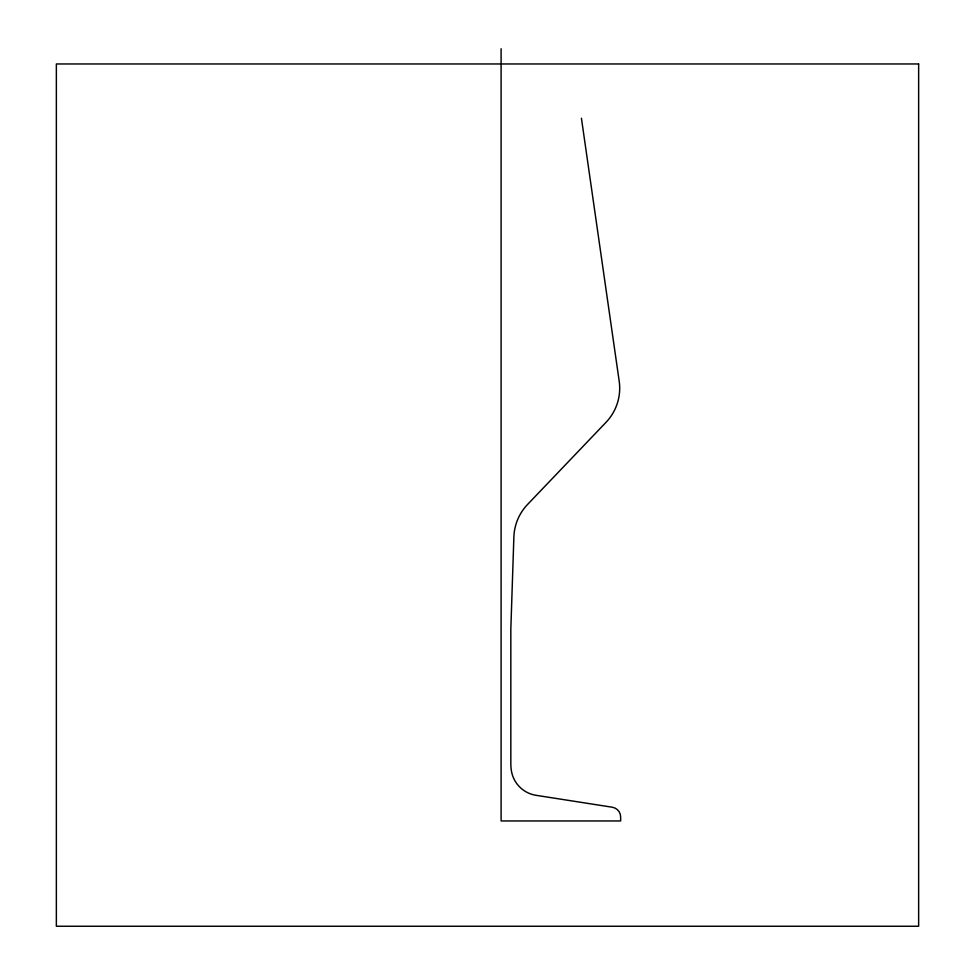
<?xml version="1.0" encoding="UTF-8"?>
<svg xmlns="http://www.w3.org/2000/svg" width="975" height="975" viewBox="0 0 975 975"><rect width="100%" height="100%" fill="white"/><g stroke="black" fill="none" stroke-linecap="round" stroke-linejoin="round"><path stroke-width="1.46" d="M581.429 118.243L619.198 381.201A49.359 49.359 0 0 1 606.036 422.309L527.512 504.514A49.359 49.359 0 0 0 513.874 536.969L510.863 628.253A49.359 49.359 0 0 0 510.827 629.887L510.827 763.437A49.359 49.359 0 0 0 511.266 769.945A29.616 29.616 0 0 0 536.043 795.307L612.3 807.227A9.872 9.872 0 0 1 620.648 816.977L620.648 820.95L501.101 820.95L501.101 48.75M918.645 63.96L56.355 63.96L56.355 926.25L918.645 926.25L918.645 63.96"/></g></svg>
